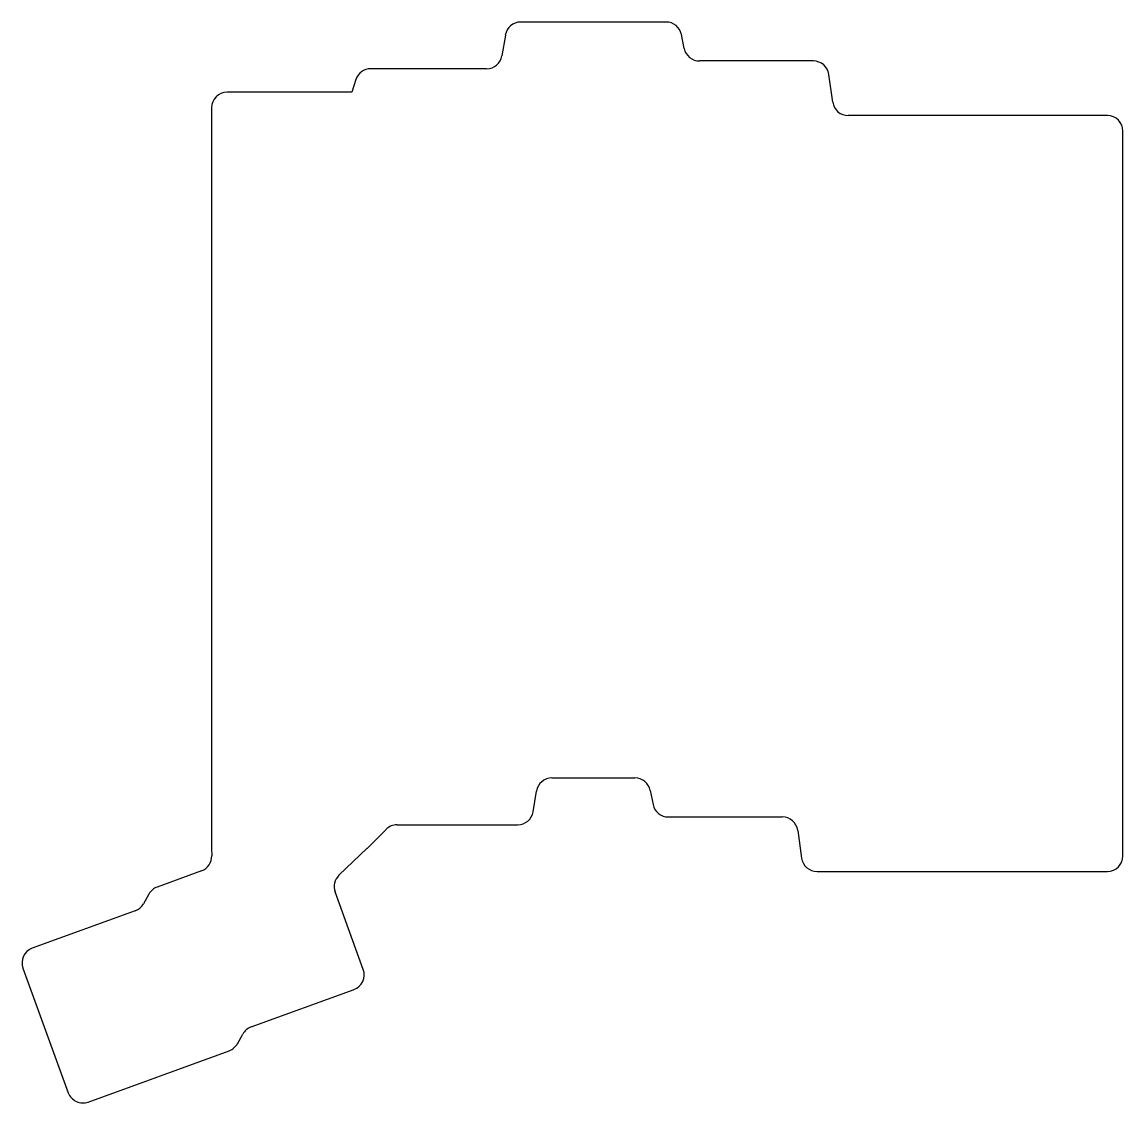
# Model space of a CAD drawing. Header units: millimetres. Extents: x 136 to 277, y -40 to 98.
import ezdxf

# ---------------------------------------------------------------- set-up
doc = ezdxf.new("R2010")
doc.units = ezdxf.units.MM

msp = doc.modelspace()

# ---------------------------------------------------------------- linework, layer by layer
for p, q in [((218.36, 98.5), (199.69, 98.5)), ((197.72, 96.83), (197.28, 94.17)), ((220.68, 95.11), (220.32, 96.89)), ((237.27, 93.5), (222.64, 93.5)), ((195.31, 92.5), (180.44, 92.5)), ((178.54, 91.13), (178, 89.5)), ((239.75, 88.22), (239.25, 91.78)), ((178, 89.5), (162, 89.5)), ((160, 87.5), (160, -7.47)), ((275, 86.5), (241.73, 86.5)), ((277, -8.5), (277, 84.5)), ((203.69, 1.5), (214.36, 1.5)), ((201.28, -2.83), (201.72, -0.17)), ((216.32, -0.11), (216.68, -1.89)), ((218.64, -3.5), (233.27, -3.5)), ((180.01, -7.49), (182.41, -5.09)), ((183.83, -4.5), (199.31, -4.5)), ((235.25, -5.22), (235.75, -8.78)), ((160, -7.53), (160.03, -8.48)), ((176.36, -10.99), (179.99, -7.51)), ((158.72, -10.42), (153.02, -12.49)), ((237.73, -10.5), (275, -10.5)), ((151.96, -13.4), (151.27, -14.63)), ((179.49, -23.08), (175.87, -13.12)), ((150.21, -15.54), (137, -20.35)), ((135.8, -22.91), (141.62, -38.88)), ((165.09, -30.45), (178.3, -25.64)), ((163.34, -32.59), (164.03, -31.35)), ((144.18, -40.08), (162.27, -33.49))]:
    msp.add_line(p, q)
for centre, start, end in [((199.69, 96.5), 90, 170.5377), ((218.36, 96.5), 11.3099, 90), ((222.64, 95.5), 191.3099, 270), ((195.31, 94.5), 270, 350.5377), ((237.27, 91.5), 8.1301, 90), ((180.44, 90.5), 90, 161.5479), ((162, 87.5), 90, 180), ((241.73, 88.5), 188.1301, 270), ((275, 84.5), 0, 90), ((203.69, -0.5), 90, 170.5377), ((214.36, -0.5), 11.3099, 90), ((218.64, -1.5), 191.3099, 270), ((199.31, -2.5), 270, 350.5377), ((233.27, -5.5), 8.1301, 90), ((183.83, -6.5), 90, 135), ((158.03, -8.54), 290, 1.7637), ((162, -7.47), 180, 181.7637), ((178.6, -6.07), 313.8284, 315), ((237.73, -8.5), 188.1301, 270), ((275, -8.5), 270, 0), ((177.75, -12.43), 133.8284, 200), ((153.71, -14.37), 110, 150.8151), ((149.52, -13.66), 290, 330.8151), ((137.68, -22.22), 110, 200), ((177.61, -23.76), 290, 20), ((165.77, -32.33), 110, 150.8151), ((161.59, -31.61), 290, 330.8151), ((143.5, -38.2), 200, 290)]:
    msp.add_arc(centre, 2, start, end)

doc.saveas('drawing.dxf')
